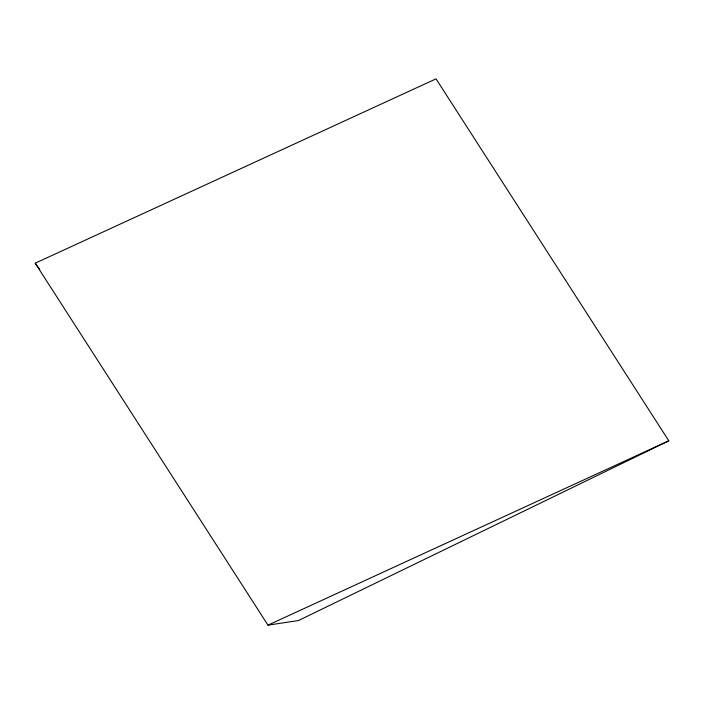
<?xml version="1.0" encoding="UTF-8"?>
<svg xmlns="http://www.w3.org/2000/svg" width="704" height="704" viewBox="0 0 704 704"><rect width="100%" height="100%" fill="white"/><g stroke="black" fill="none" stroke-linecap="round" stroke-linejoin="round"><path stroke-width="1.06" d="M668.8 440.801L298.434 620.55L267.969 625.143L35.2 263.199L436.031 78.857L668.8 440.801L267.969 625.143M35.2 263.199L39.758 269.394"/></g></svg>
